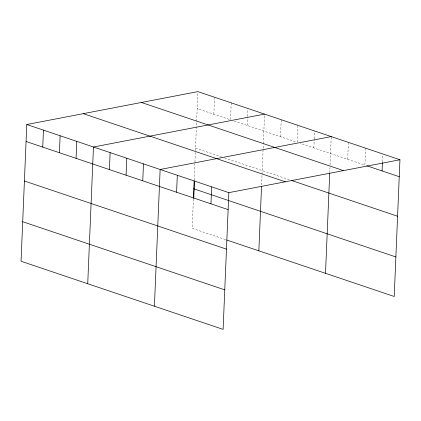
<?xml version="1.0" encoding="UTF-8"?>
<svg xmlns="http://www.w3.org/2000/svg" width="421" height="421" viewBox="0 0 421 421"><rect width="100%" height="100%" fill="white"/><g stroke="black" fill="none" stroke-linecap="round" stroke-linejoin="round"><path stroke-width="0.32" stroke-dasharray="2.1 1.58" d="M193.392 199.022L192.16 228.35L225.503 239.591M194.176 180.288L194.918 162.553M194.944 161.896L195.386 151.386M195.412 150.729L196.618 121.969M196.649 121.327L197.891 91.615M213.852 114.202L214.563 97.235M231.234 102.861L230.519 119.822L197.181 108.581M247.19 125.442L247.548 116.964M247.574 116.312L247.901 108.481M261.599 185.04L263.299 144.45M263.325 143.814L264.572 114.102M280.528 136.688L281.239 119.722M297.2 142.309L297.91 125.342M313.871 147.929L314.224 139.446M314.25 138.793L314.582 130.968M329.738 172.673L329.953 167.574M330.059 165.027L331.248 136.588M347.714 159.343L348.425 142.377M365.602 148.171L364.891 165.132L300.289 143.35M382.447 161.79L382.747 154.612M234.223 121.069L296.584 142.098M195.523 148.103L221.457 156.849M224.54 157.891L289.985 179.956"/><path stroke-width="0.63" d="M26.781 124.516L21.05 261.246L223.109 329.385L228.84 192.65L26.781 124.516L197.891 91.615L399.95 159.754L394.219 296.484L226.735 240.007M42.742 147.097L43.452 130.136M59.408 152.718L60.119 135.757M76.08 158.343L76.79 141.377M87.731 283.733L93.462 146.997L264.572 114.102M109.418 169.584L110.128 152.623M126.09 175.204L126.8 158.243M142.756 180.825L143.472 163.864M154.407 306.22L160.138 169.484L331.248 136.588M176.604 192.239L177.315 175.278M193.418 198.386L194.149 180.941M193.776 198.033L194.486 181.067M210.953 203.822L211.663 186.861M258.841 250.832L261.541 186.35M325.517 273.318L329.711 173.31M382.063 170.926L382.421 162.443M228.84 192.65L399.95 159.754M366.728 165.753L399.24 176.715M141.424 102.471L343.483 170.61M291.221 180.372L397.582 216.241M83.247 113.659L285.306 181.793M193.818 188.824L395.877 256.963M26.07 141.477L228.129 209.616M24.413 181.004L226.472 249.137M22.708 221.725L224.767 289.858"/></g></svg>
